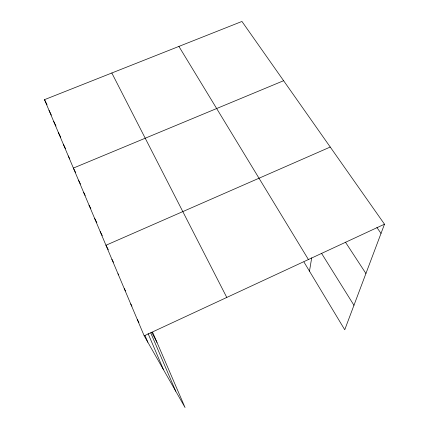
<?xml version="1.0" encoding="UTF-8"?>
<svg xmlns="http://www.w3.org/2000/svg" width="429" height="429" viewBox="0 0 429 429"><rect width="100%" height="100%" fill="white"/><g stroke="black" fill="none" stroke-linecap="round" stroke-linejoin="round"><path stroke-width="0.64" d="M309.47 271.16L311.701 257.84M152.627 332.277L185.06 407.55L144.182 335.816L44.509 99.662L241.945 21.45L384.491 224.195L344.744 329.751L303.941 261.98M144.182 335.816L384.491 224.195M330.244 147.04L105.958 245.254L108.323 249.753M283.612 80.711L73.386 168.082L75.724 172.715M376.914 227.504L381.016 233.419M345.447 242.16L365.926 273.504M321.664 253.518L353.957 305.287M178.909 46.418L308.419 259.529M137.355 319.643L138.937 322.474M130.722 303.93L131.934 306.134M124.276 288.653L125.525 290.964M118.002 273.788L118.602 274.909M111.899 259.325L113.444 262.237M151.657 332.25L157.014 342.449M100.172 231.547L102.29 235.612M94.536 218.195L96.852 222.678M89.044 205.185L90.819 208.639M111.819 73L226.78 297.447M83.693 192.503L85.199 195.452M78.475 180.137L80.491 184.111M68.27 155.963L69.75 158.912M63.283 144.144L65.551 148.686M58.419 132.615L60.714 137.232M53.668 121.364L55.99 126.051M44.509 99.662L47.029 104.789M49.035 110.382L51.378 115.133M150.74 332.915L175.734 391.184M148.075 333.553L163.487 369.696M144.997 335.532L147.823 342.203"/></g></svg>
